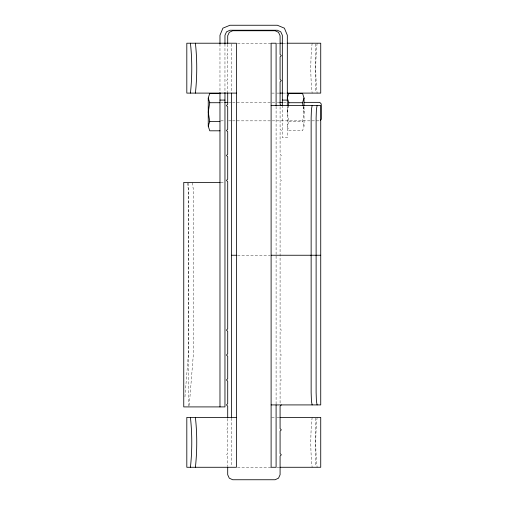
<?xml version="1.0" encoding="UTF-8"?>
<svg xmlns="http://www.w3.org/2000/svg" width="505" height="505" viewBox="0 0 505 505"><rect width="100%" height="100%" fill="white"/><g stroke="black" fill="none" stroke-linecap="round" stroke-linejoin="round"><path stroke-width="0.38" stroke-dasharray="2.52 1.89" d="M184.956 396.848L188.7 350.192L188.7 202.36L188.22 188.422L187.241 183.157M189.261 405.446L193.693 350.192L193.693 202.36L193.207 188.422L192.089 182.406M287.32 112.085L288.216 106.321L287.32 112.085L288.822 121.446L287.32 126.124L288.822 130.808L302.539 130.808L304.035 126.124L304.035 106.624M304.035 126.124L302.539 121.446L304.035 112.085L303.139 106.321M312.14 43.215C310.36 59.672 310.36 76.646 312.14 93.103M317.115 43.215C315.335 59.672 315.335 76.646 317.115 93.103M312.14 417.389C310.36 433.845 310.36 450.82 312.14 467.276M317.115 417.389C315.335 433.845 315.335 450.82 317.115 467.276M237.501 43.215L271.109 43.215M276.873 43.215L279.391 43.215M283.071 43.215L286.941 43.215M271.709 93.103L275.383 93.103M276.873 93.103L279.391 93.103M283.071 93.103L286.941 93.103M220.754 102.357L223.898 102.357M228.614 102.357L231.757 102.357M232.54 102.357L276.538 102.357M277.327 102.357L278.899 102.357M283.608 102.357L286.752 102.357M220.754 120.846L223.898 120.846M228.614 120.846L231.757 120.846M232.54 120.846L319.753 120.846M288.822 121.446L302.539 121.446M220.685 182.406L224.959 182.406M237.501 255.246L270.036 255.246M271.709 417.389L275.383 417.389M276.873 417.389L279.391 417.389M237.501 467.276L271.109 467.276M276.873 467.276L279.391 467.276M303.114 106.321L304.035 112.085M315.758 43.992L315.758 92.32M315.758 418.165L315.758 466.5M287.32 106.321L287.32 137.695L282.333 137.695L282.333 105.545M280.086 106.82L280.086 129.274L281.335 130.517L280.086 131.767L280.086 154.221L281.335 155.464L280.086 156.714L280.086 179.161L281.335 180.411L280.086 181.655L280.086 328.831L281.335 330.081L280.086 331.33L280.086 353.778L281.335 355.028L280.086 356.271L280.086 378.725L281.335 379.968L280.086 381.218L280.086 403.665M276.096 106.366L276.096 254.457M276.096 256.029L276.096 404.221M231.448 43.967L231.448 92.32M231.448 418.165L231.448 466.525M227.704 44.301L227.704 54.439L226.455 55.683L227.704 56.932L227.704 79.386L226.455 80.63L227.704 81.879L227.704 91.942M227.704 418.55L227.704 428.612L226.455 429.862L227.704 431.106L227.704 453.559L226.455 454.803L227.704 456.053L227.704 466.184M224.959 43.891L224.959 92.611M219.972 43.891L219.972 92.516M188.744 183.189L188.744 406.121"/><path stroke-width="0.76" d="M219.972 93.362L209.745 93.362L208.249 98.039L209.745 102.723L208.249 112.085L209.745 121.446L208.249 126.124L209.745 130.808L219.972 130.808M288.361 105.602L288.822 102.723L287.32 98.039L288.822 93.362L302.539 93.362L304.035 98.039L304.035 105.842M190.429 93.103C192.216 76.653 192.216 59.659 190.429 43.215M195.403 93.103C197.19 76.653 197.19 59.659 195.403 43.215M190.429 467.276C192.216 450.826 192.216 433.833 190.429 417.389M195.403 467.276C197.19 450.826 197.19 433.833 195.403 417.389M312.14 105.577L311.44 109.231L311.143 118.05L311.143 392.442L311.44 401.26L312.14 404.915M317.115 105.577L316.408 109.231L316.117 118.05L316.117 392.442L316.408 401.26L317.115 404.915M303 105.602L302.539 102.723L304.035 98.039M320.252 120.323L321.249 119.275L321.249 103.929L319.753 102.357L304.035 102.357M281.335 404.915L280.086 406.165L280.086 428.612L281.335 429.862L280.086 431.106L280.086 453.559L281.335 454.803L280.086 456.053L280.086 474.763L278.507 478.166L275.099 479.75L232.691 479.75L229.283 478.166L227.704 474.763L227.704 466.967M279.972 43.215L282.484 43.215M286.941 43.215L320.732 43.215L320.732 93.103L286.941 93.103M236.435 93.103L186.812 93.103L186.812 43.215L236.435 43.215L236.435 467.276L186.812 467.276L186.812 417.389L236.435 417.389M279.972 93.103L282.484 93.103M219.972 100.085L224.959 100.085M282.333 100.085L287.32 100.085M224.687 102.357L227.831 102.357M279.682 102.357L282.825 102.357M209.745 102.723L219.972 102.723M288.822 102.723L302.539 102.723M271.109 105.577L320.732 105.577L320.732 404.915L271.109 404.915M209.745 121.446L219.972 121.446M220.136 182.406L183.751 182.406L183.751 406.91L224.959 406.91L224.959 92.516M231.448 255.246L236.435 255.246M271.109 255.246L310.954 255.246M311.143 255.246L320.732 255.246M279.972 417.389L320.732 417.389L320.732 467.276L279.972 467.276M281.335 105.577L280.086 104.327L280.086 81.879L281.335 80.63L280.086 79.386L280.086 56.932L281.335 55.683L280.086 54.439L280.086 35.729L278.507 32.32L275.099 30.742L232.691 30.742L229.283 32.32L227.704 35.729L227.704 43.525M287.32 105.545L287.32 35.23L284.403 28.173L277.346 25.25L229.952 25.25L222.894 28.173L219.972 35.23L219.972 43.891M282.333 105.545L282.333 35.23L280.755 31.821L277.346 30.237L229.952 30.237L226.543 31.821L224.959 35.23L224.959 43.891M276.096 105.577L276.096 43.215L271.109 43.215L271.109 467.276L276.096 467.276L276.096 404.915M231.448 93.103L231.448 417.389M227.704 92.718L227.704 104.327L226.455 105.577L227.704 106.82L227.704 129.274L226.455 130.517L227.704 131.767L227.704 154.221L226.455 155.464L227.704 156.714L227.704 179.161L226.455 180.411L227.704 181.655L227.704 328.831L226.455 330.081L227.704 331.33L227.704 353.778L226.455 355.028L227.704 356.271L227.704 378.725L226.455 379.968L227.704 381.218L227.704 403.665L226.455 404.915L227.704 406.165L227.704 417.774M219.972 92.516L219.972 406.91M208.249 98.039L208.249 126.124"/></g></svg>
